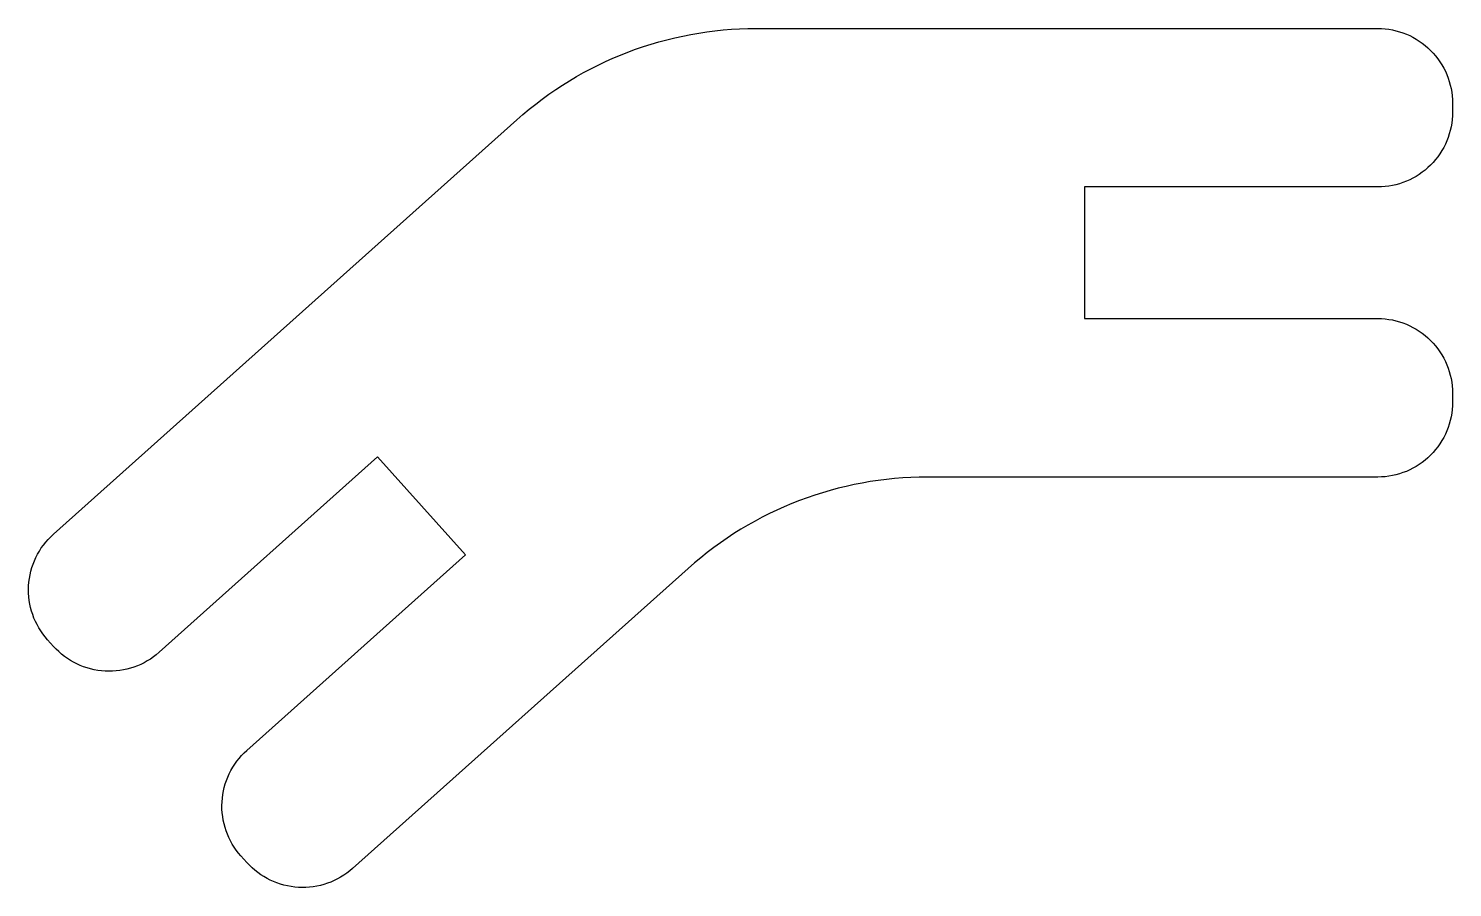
# Model space of a CAD drawing. Header units: millimetres. Extents: x -47.6 to 0, y -21.2 to 7.5.
import ezdxf

# ---------------------------------------------------------------- set-up
doc = ezdxf.new("R2010")
doc.units = ezdxf.units.MM
doc.layers.get('0').update_dxf_attribs({"linetype": 'CONTINUOUS'})

msp = doc.modelspace()

# ---------------------------------------------------------------- linework, layer by layer
msp.add_lwpolyline([(-31.281, 4.444, -0.184482), (-23.281, 7.5), (-2.5, 7.5, -0.414214), (0, 5), (0, 4.7, -0.414214), (-2.5, 2.2), (-12.3, 2.2), (-12.3, -2.2), (-2.5, -2.2, -0.414214), (0, -4.7), (0, -5, -0.414214), (-2.5, -7.5), (-17.552, -7.5, 0.184482), (-25.552, -10.556), (-36.771, -20.59, -0.414214), (-40.301, -20.393), (-40.501, -20.17, -0.414214), (-40.304, -16.64), (-32.999, -10.106), (-35.933, -6.827), (-43.237, -13.36, -0.414214), (-46.767, -13.163), (-46.967, -12.94, -0.414214), (-46.771, -9.41)], format="xyb", close=True)

doc.saveas('drawing.dxf')
